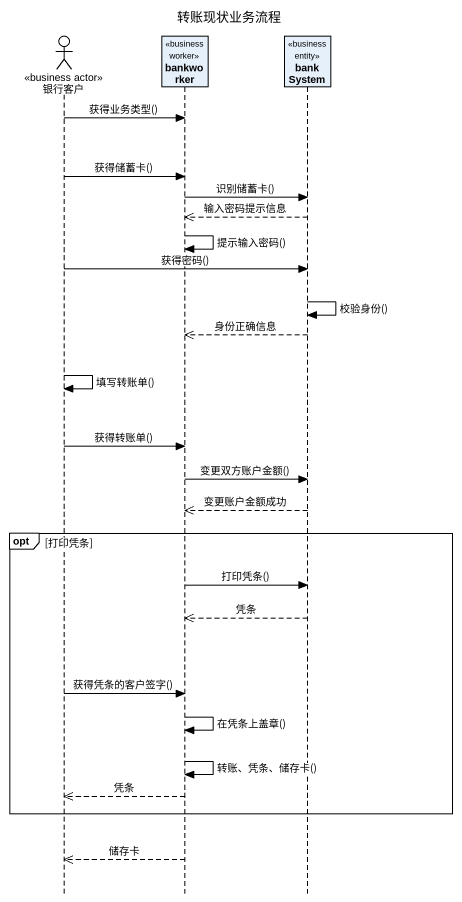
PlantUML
@startuml
title 转账现状业务流程
hide footbox
actor 银行客户 <<business actor>>
participant bankworker <<business worker>>
participant bankSystem <<business entity>>

银行客户 -> bankworker : 获得业务类型()
银行客户 -> bankworker : 获得储蓄卡()
bankworker -> bankSystem : 识别储蓄卡()
bankSystem -->> bankworker : 输入密码提示信息
bankworker -> bankworker : 提示输入密码()
银行客户 -> bankSystem : 获得密码()
bankSystem -> bankSystem : 校验身份()
bankSystem -->> bankworker : 身份正确信息
银行客户 -> 银行客户 : 填写转账单()
银行客户 -> bankworker : 获得转账单()
bankworker -> bankSystem : 变更双方账户金额()
bankSystem -->> bankworker : 变更账户金额成功
opt 打印凭条
  bankworker -> bankSystem : 打印凭条()
  bankSystem -->> bankworker : 凭条
  银行客户 -> bankworker : 获得凭条的客户签字()
  bankworker -> bankworker : 在凭条上盖章()
  bankworker -> bankworker : 转账、凭条、储存卡()
  bankworker -->> 银行客户 : 凭条
end
bankworker -->> 银行客户 : 储存卡
@enduml
